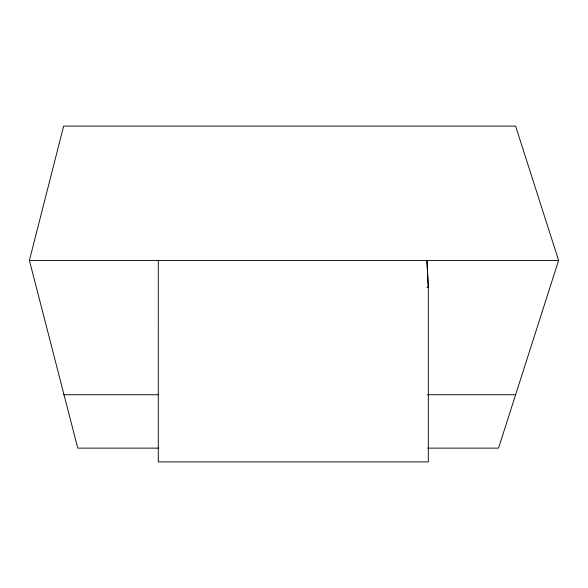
<?xml version="1.0" encoding="UTF-8"?>
<svg xmlns="http://www.w3.org/2000/svg" width="588" height="588" viewBox="0 0 588 588"><rect width="100%" height="100%" fill="white"/><g stroke="black" fill="none" stroke-linecap="round" stroke-linejoin="round"><path stroke-width="0.88" d="M158.606 448.13L77.756 448.13L29.4 260.418L63.651 126.104L515.617 126.104L558.6 260.418L498.536 448.13L427.792 448.13M29.4 260.418L558.6 260.418M426.932 287.282L428.314 287.282L428.314 461.896L158.29 461.896L158.304 260.418M63.651 394.739L158.268 394.739M427.432 394.739L515.617 394.739M428.314 287.282L426.932 260.418L428.277 287.282"/></g></svg>
